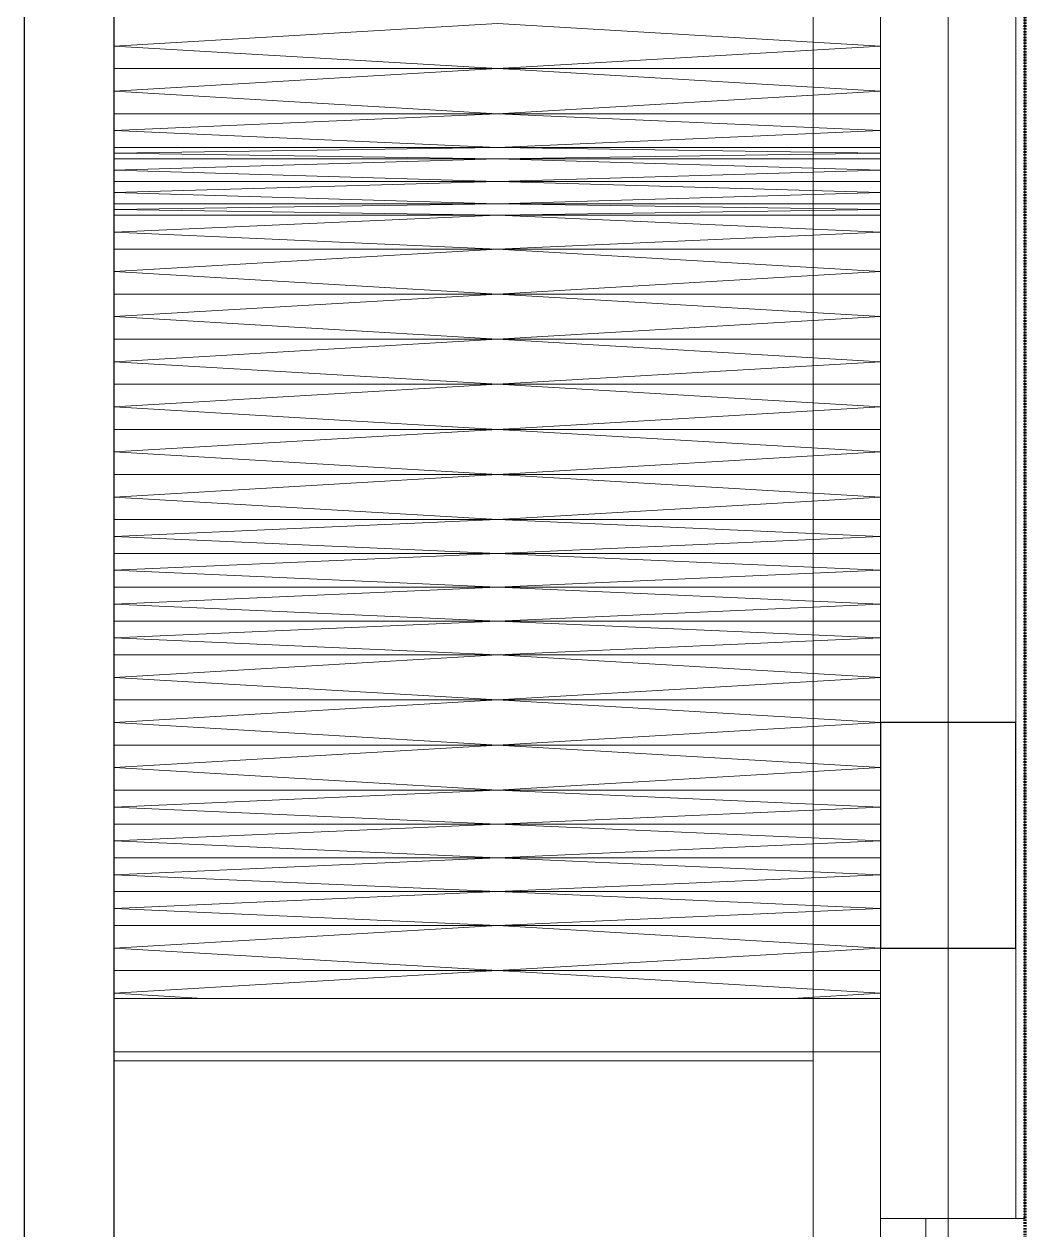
# Model space of a CAD drawing. Header units: millimetres. Extents: x -5300 to 98858, y -5196 to 93886.
# Drawn here: x -2050 to 170, y 15625 to 18299 of the extents above; entities that cross this region are included whole.
import ezdxf

# ---------------------------------------------------------------- set-up
doc = ezdxf.new("R2010")
doc.units = ezdxf.units.MM
doc.linetypes.add('Штрих', pattern=[6.35, 3.175, -3.175])
doc.linetypes.add('Штрих_2_', pattern=[6.35, 3.175, -3.175])
for name, color, linetype, lineweight, true_color in [('_Разделитель помещений_', 4, 'Штрих', 70, 0x00ffff), ('Двери', 7, 'Continuous', 18, 0x7f7f7f), ('Колонны', 7, 'Continuous', 18, 0x7f7f7f), ('Лестницы', 7, 'Continuous', 18, 0x7f7f7f), ('Перекрытия', 7, 'Continuous', 18, 0x7f7f7f), ('Стены', 7, 'Continuous', 18, 0x7f7f7f), ('Стены разрез', 7, 'Continuous', 50, 0x7f7f7f)]:
    doc.layers.add(name, color=color, linetype=linetype, lineweight=lineweight, true_color=true_color)
doc.layers.add('Генплан', color=7, linetype='Continuous', lineweight=9)

# ---------------------------------------------------------------- blocks, each defined once
blk = doc.blocks.new('ПЕР-002 - ПЕР-002-240075-Подвал')
at = {"layer": 'Перекрытия', "color": 254, "true_color": 0xd4d4d4}
for p, q in [((-150, 36630), (-150, -150)), ((-150, -150), (-150, 36630)), ((150, 36630), (150, 15650)), ((150, 15650), (150, 36630)), ((150, 15650), (-150, 15650)), ((-150, 15650), (-150, 13950)), ((-150, 13950), (-150, 15650)), ((-150, 15650), (150, 15650)), ((-150, 15650), (-150, 15650)), ((150, 15650), (150, 15650))]:
    blk.add_line(p, q, dxfattribs=at)
blk = doc.blocks.new('СТН-01 - СТН-01 2-240565-Подвал')
at = {"layer": 'Стены', "color": 254, "true_color": 0xd4d4d4}
blk.add_line((0, 0), (0, 89500), dxfattribs=at)
blk = doc.blocks.new('СТН-01 - СТН-01-240558-Подвал')
at = {"layer": 'Стены', "color": 254, "true_color": 0xd4d4d4}
for p, q in [((-300, 43500), (-300, 13800)), ((-300, 43500), (-300, 15600)), ((-300, 13800), (-300, 43500)), ((-150, 43500), (-150, 13800)), ((-150, 13800), (-150, 43500)), ((-150, 15600), (-150, 43500)), ((150, 42930), (150, 15650)), ((170, 42930), (170, 15650)), ((150, 15650), (150, 36650)), ((150, 36650), (150, 15650)), ((170, 36650), (170, 15650)), ((170, 36650), (170, 15650)), ((-150, 22750), (-150, 16750)), ((-150, 22750), (-150, 16750)), ((-150, 16750), (-150, 22750)), ((150, 16750), (150, 22750)), ((150, 16750), (150, 22750)), ((150, 22750), (150, 16750)), ((-150, 16750), (150, 16750)), ((-150, 16750), (-150, 16750)), ((-150, 16750), (150, 16750)), ((-150, 16750), (-150, 16750)), ((150, 16750), (-150, 16750)), ((150, 16750), (150, 16750)), ((150, 16750), (150, 16750)), ((-150, 15650), (-150, 16250)), ((-150, 16250), (150, 16250)), ((150, 16250), (-150, 16250)), ((-150, 16250), (-150, 16250)), ((150, 16250), (-150, 16250)), ((-150, 16250), (-150, 16250)), ((-150, 16250), (-150, 15650)), ((-150, 16250), (-150, 15650)), ((150, 16250), (150, 16250)), ((150, 16250), (150, 15650)), ((150, 16250), (150, 15650)), ((150, 16250), (150, 15650)), ((150, 16250), (150, 16250)), ((-150, 15650), (150, 15650)), ((-150, 15650), (-150, 15650)), ((-150, 15650), (150, 15650)), ((150, 15650), (-150, 15650)), ((-150, 15650), (-150, 15650)), ((-150, 15650), (150, 15650)), ((150, 15650), (-150, 15650)), ((-150, 15650), (-150, 15650)), ((-150, 15650), (-150, 15650)), ((150, 15650), (150, 15650)), ((150, 15650), (150, 15650)), ((150, 15650), (150, 15650)), ((150, 15650), (150, 15650)), ((150, 15650), (170, 15650)), ((150, 15650), (150, 15650)), ((150, 15650), (170, 15650)), ((170, 15650), (150, 15650)), ((150, 15650), (150, 15650)), ((170, 15650), (170, 15650)), ((170, 15650), (170, 15650))]:
    blk.add_line(p, q, dxfattribs=at)
blk = doc.blocks.new('СТН-01 - СТН-01-240562-Подвал')
for name in ['СТН-01 - СТН-01-240558-Подвал', 'СТН-01 - СТН-01 2-240565-Подвал']:
    blk.add_blockref(name, (0, 0))
blk = doc.blocks.new('Дн-9 22045 - Дн-9-240599-Подвал')
at = {"layer": 'Двери', "color": 254, "true_color": 0xd4d4d4}
for p, q in [((-150, 15502), (-150, 15650)), ((-150, 15650), (-50, 15650)), ((-150, 15650), (-150, 15490)), ((-150, 15650), (-150, 15650)), ((-150, 15650), (-150, 15502)), ((-150, 15650), (-150, 15650)), ((-50, 15650), (-150, 15650)), ((-50, 15650), (-150, 15650)), ((-50, 15650), (-50, 15490)), ((-50, 15490), (-50, 15650)), ((-50, 15650), (-50, 15650)), ((-50, 15490), (-50, 15650)), ((-50, 15650), (-50, 15650))]:
    blk.add_line(p, q, dxfattribs=at)
blk = doc.blocks.new('Дн-9 22045 - Дн-9 22045-240603-Подвал')
blk.add_blockref('Дн-9 22045 - Дн-9-240599-Подвал', (0, 0))
blk = doc.blocks.new('ЛК1-Лм1 217516 - ЛК1-Лм1-248803-Подвал')
at = {"layer": 'Лестницы', "color": 254, "true_color": 0xd4d4d4}
for p, q in [((-1850, 18100), (-1850, 18400)), ((-1850, 18400), (-1850, 18100)), ((-150, 18100), (-150, 18400)), ((-150, 18100), (-150, 18400)), ((-1850, 18300), (-1850, 18250)), ((-1000, 18300), (-1850, 18250)), ((-1850, 18250), (-1850, 18300)), ((-1850, 18250), (-1000, 18300)), ((-150, 18250), (-1000, 18300)), ((-1000, 18300), (-150, 18250)), ((-150, 18300), (-150, 18250)), ((-150, 18300), (-150, 18250)), ((-1850, 18250), (-1850, 18200)), ((-1850, 18250), (-1000, 18200)), ((-1850, 18200), (-1850, 18250)), ((-1000, 18200), (-1850, 18250)), ((-1000, 18200), (-150, 18250)), ((-150, 18250), (-1000, 18200)), ((-150, 18250), (-150, 18200)), ((-150, 18250), (-150, 18200)), ((-1850, 18200), (-1850, 18150)), ((-1000, 18200), (-1850, 18200)), ((-1850, 18200), (-1000, 18200)), ((-1000, 18200), (-1850, 18150)), ((-1850, 18150), (-1850, 18200)), ((-1850, 18150), (-1000, 18200)), ((-150, 18150), (-1000, 18200)), ((-1000, 18200), (-150, 18200)), ((-150, 18200), (-1000, 18200)), ((-1000, 18200), (-150, 18150)), ((-150, 18200), (-150, 18150)), ((-150, 18200), (-150, 18150)), ((-1850, 18150), (-1850, 18100)), ((-1850, 18150), (-1000, 18100)), ((-1850, 18100), (-1850, 18150)), ((-1000, 18100), (-1850, 18150)), ((-1000, 18100), (-150, 18150)), ((-150, 18150), (-1000, 18100)), ((-150, 18150), (-150, 18100)), ((-150, 18150), (-150, 18100)), ((-1850, 18100), (-1850, 18062.5)), ((-1850, 17800), (-1850, 18100)), ((-1850, 18100), (-1850, 18100)), ((-1000, 18100), (-1850, 18100)), ((-1850, 18100), (-1000, 18100)), ((-1000, 18100), (-1850, 18062.5)), ((-1850, 18062.5), (-1850, 18100)), ((-1850, 18100), (-1850, 17800)), ((-150, 18100), (-1850, 18100)), ((-150, 18100), (-1850, 18100)), ((-1850, 18100), (-1850, 18100)), ((-1850, 18100), (-150, 18100)), ((-1850, 18100), (-150, 18100)), ((-1850, 18062.5), (-1000, 18100)), ((-150, 18062.5), (-1000, 18100)), ((-1000, 18100), (-150, 18100)), ((-150, 18100), (-1000, 18100)), ((-1000, 18100), (-150, 18062.5)), ((-150, 18100), (-150, 18062.5)), ((-150, 17800), (-150, 18100)), ((-150, 18100), (-150, 18100)), ((-150, 17800), (-150, 18100)), ((-150, 18100), (-150, 18100)), ((-150, 18100), (-150, 18062.5)), ((-1850, 18062.5), (-1850, 18025)), ((-1850, 18062.5), (-1000, 18025)), ((-1850, 18025), (-1850, 18062.5)), ((-1000, 18025), (-1850, 18062.5)), ((-1000, 18025), (-150, 18062.5)), ((-150, 18062.5), (-1000, 18025)), ((-150, 18062.5), (-150, 18025)), ((-150, 18062.5), (-150, 18025)), ((-1850, 18025), (-1850, 18012.5)), ((-1000, 18025), (-1850, 18025)), ((-1850, 18025), (-1000, 18025)), ((-1000, 18025), (-1850, 18012.5)), ((-1850, 18012.5), (-1850, 18025)), ((-1850, 18012.5), (-1000, 18025)), ((-150, 18012.5), (-1000, 18025)), ((-1000, 18025), (-150, 18025)), ((-150, 18025), (-1000, 18025)), ((-1000, 18025), (-150, 18012.5)), ((-150, 18025), (-150, 18012.5)), ((-150, 18025), (-150, 18012.5)), ((-1850, 18012.5), (-1850, 18000)), ((-1850, 18012.5), (-1000, 18000)), ((-1850, 18000), (-1850, 18012.5)), ((-1000, 18000), (-1850, 18012.5)), ((-1850, 18000), (-1850, 17975)), ((-1000, 18000), (-1850, 18000)), ((-1850, 18000), (-1000, 18000)), ((-1000, 18000), (-1850, 17975)), ((-1850, 17975), (-1850, 18000)), ((-1850, 17975), (-1000, 18000)), ((-1000, 18000), (-150, 18012.5)), ((-150, 18012.5), (-1000, 18000)), ((-150, 17975), (-1000, 18000)), ((-1000, 18000), (-150, 18000)), ((-150, 18000), (-1000, 18000)), ((-1000, 18000), (-150, 17975)), ((-150, 18012.5), (-150, 18000)), ((-150, 18012.5), (-150, 18000)), ((-150, 18000), (-150, 17975)), ((-150, 18000), (-150, 17975)), ((-1850, 17975), (-1850, 17950)), ((-1850, 17975), (-1000, 17950)), ((-1850, 17950), (-1850, 17975)), ((-1000, 17950), (-1850, 17975)), ((-1000, 17950), (-150, 17975)), ((-150, 17975), (-1000, 17950)), ((-150, 17975), (-150, 17950)), ((-150, 17975), (-150, 17950)), ((-1850, 17950), (-1850, 17925)), ((-1000, 17950), (-1850, 17950)), ((-1850, 17950), (-1000, 17950)), ((-1000, 17950), (-1850, 17925)), ((-1850, 17925), (-1850, 17950)), ((-1850, 17925), (-1000, 17950)), ((-150, 17925), (-1000, 17950)), ((-1000, 17950), (-150, 17950)), ((-150, 17950), (-1000, 17950)), ((-1000, 17950), (-150, 17925)), ((-150, 17950), (-150, 17925)), ((-150, 17950), (-150, 17925)), ((-1850, 17925), (-1850, 17900)), ((-1850, 17925), (-1000, 17900)), ((-1850, 17900), (-1850, 17925)), ((-1000, 17900), (-1850, 17925)), ((-1000, 17900), (-150, 17925)), ((-150, 17925), (-1000, 17900)), ((-150, 17925), (-150, 17900)), ((-150, 17925), (-150, 17900)), ((-1850, 17900), (-1850, 17887.5)), ((-1000, 17900), (-1850, 17900)), ((-1850, 17900), (-1000, 17900)), ((-1000, 17900), (-1850, 17887.5)), ((-1850, 17887.5), (-1850, 17900)), ((-1850, 17887.5), (-1000, 17900)), ((-1850, 17887.5), (-1850, 17875)), ((-1850, 17887.5), (-1000, 17875)), ((-1850, 17875), (-1850, 17887.5)), ((-1000, 17875), (-1850, 17887.5)), ((-150, 17887.5), (-1000, 17900)), ((-1000, 17900), (-150, 17900)), ((-150, 17900), (-1000, 17900)), ((-1000, 17900), (-150, 17887.5)), ((-1000, 17875), (-150, 17887.5)), ((-150, 17887.5), (-1000, 17875)), ((-150, 17900), (-150, 17887.5)), ((-150, 17900), (-150, 17887.5)), ((-150, 17887.5), (-150, 17875)), ((-150, 17887.5), (-150, 17875)), ((-1850, 17875), (-1850, 17837.5)), ((-1000, 17875), (-1850, 17875)), ((-1850, 17875), (-1000, 17875)), ((-1000, 17875), (-1850, 17837.5)), ((-1850, 17837.5), (-1850, 17875)), ((-1850, 17837.5), (-1000, 17875)), ((-150, 17837.5), (-1000, 17875)), ((-1000, 17875), (-150, 17875)), ((-150, 17875), (-1000, 17875)), ((-1000, 17875), (-150, 17837.5)), ((-150, 17875), (-150, 17837.5)), ((-150, 17875), (-150, 17837.5)), ((-1850, 17837.5), (-1850, 17800)), ((-1850, 17837.5), (-1000, 17800)), ((-1850, 17800), (-1850, 17837.5)), ((-1000, 17800), (-1850, 17837.5)), ((-1000, 17800), (-150, 17837.5)), ((-150, 17837.5), (-1000, 17800)), ((-150, 17837.5), (-150, 17800)), ((-150, 17837.5), (-150, 17800)), ((-1850, 17800), (-1850, 17750)), ((-1850, 17500), (-1850, 17800)), ((-1850, 17800), (-1850, 17800)), ((-1000, 17800), (-1850, 17800)), ((-1850, 17800), (-1000, 17800)), ((-1000, 17800), (-1850, 17750)), ((-1850, 17750), (-1850, 17800)), ((-1850, 17800), (-1850, 17500)), ((-150, 17800), (-1850, 17800)), ((-150, 17800), (-1850, 17800)), ((-1850, 17800), (-1850, 17800)), ((-1850, 17800), (-150, 17800)), ((-1850, 17800), (-150, 17800)), ((-1850, 17750), (-1000, 17800)), ((-150, 17750), (-1000, 17800)), ((-1000, 17800), (-150, 17800)), ((-150, 17800), (-1000, 17800)), ((-1000, 17800), (-150, 17750)), ((-150, 17800), (-150, 17750)), ((-150, 17500), (-150, 17800)), ((-150, 17800), (-150, 17800)), ((-150, 17500), (-150, 17800)), ((-150, 17800), (-150, 17800)), ((-150, 17800), (-150, 17750)), ((-1850, 17750), (-1850, 17700)), ((-1850, 17750), (-1000, 17700)), ((-1850, 17700), (-1850, 17750)), ((-1000, 17700), (-1850, 17750)), ((-1000, 17700), (-150, 17750)), ((-150, 17750), (-1000, 17700)), ((-150, 17750), (-150, 17700)), ((-150, 17750), (-150, 17700)), ((-1850, 17700), (-1850, 17650)), ((-1000, 17700), (-1850, 17700)), ((-1850, 17700), (-1000, 17700)), ((-1000, 17700), (-1850, 17650)), ((-1850, 17650), (-1850, 17700)), ((-1850, 17650), (-1000, 17700)), ((-150, 17650), (-1000, 17700)), ((-1000, 17700), (-150, 17700)), ((-150, 17700), (-1000, 17700)), ((-1000, 17700), (-150, 17650)), ((-150, 17700), (-150, 17650)), ((-150, 17700), (-150, 17650)), ((-1850, 17650), (-1850, 17600)), ((-1850, 17650), (-1000, 17600)), ((-1850, 17600), (-1850, 17650)), ((-1000, 17600), (-1850, 17650)), ((-1000, 17600), (-150, 17650)), ((-150, 17650), (-1000, 17600)), ((-150, 17650), (-150, 17600)), ((-150, 17650), (-150, 17600)), ((-1850, 17600), (-1850, 17550)), ((-1000, 17600), (-1850, 17600)), ((-1850, 17600), (-1000, 17600)), ((-1000, 17600), (-1850, 17550)), ((-1850, 17550), (-1850, 17600)), ((-1850, 17550), (-1000, 17600)), ((-150, 17550), (-1000, 17600)), ((-1000, 17600), (-150, 17600)), ((-150, 17600), (-1000, 17600)), ((-1000, 17600), (-150, 17550)), ((-150, 17600), (-150, 17550)), ((-150, 17600), (-150, 17550)), ((-1850, 17550), (-1850, 17500)), ((-1850, 17550), (-1000, 17500)), ((-1850, 17500), (-1850, 17550)), ((-1000, 17500), (-1850, 17550)), ((-1000, 17500), (-150, 17550)), ((-150, 17550), (-1000, 17500)), ((-150, 17550), (-150, 17500)), ((-150, 17550), (-150, 17500)), ((-1850, 17500), (-1850, 17450)), ((-1850, 17200), (-1850, 17500)), ((-1850, 17500), (-1850, 17500)), ((-1000, 17500), (-1850, 17500)), ((-1850, 17500), (-1000, 17500)), ((-1000, 17500), (-1850, 17450)), ((-1850, 17450), (-1850, 17500)), ((-1850, 17500), (-1850, 17200)), ((-150, 17500), (-1850, 17500)), ((-150, 17500), (-1850, 17500)), ((-1850, 17500), (-1850, 17500)), ((-1850, 17500), (-150, 17500)), ((-1850, 17500), (-150, 17500)), ((-1850, 17450), (-1000, 17500)), ((-150, 17450), (-1000, 17500)), ((-1000, 17500), (-150, 17500)), ((-150, 17500), (-1000, 17500)), ((-1000, 17500), (-150, 17450)), ((-150, 17500), (-150, 17450)), ((-150, 17200), (-150, 17500)), ((-150, 17500), (-150, 17500)), ((-150, 17200), (-150, 17500)), ((-150, 17500), (-150, 17500)), ((-150, 17500), (-150, 17450)), ((-1850, 17450), (-1850, 17400)), ((-1850, 17450), (-1000, 17400)), ((-1850, 17400), (-1850, 17450)), ((-1000, 17400), (-1850, 17450)), ((-1000, 17400), (-150, 17450)), ((-150, 17450), (-1000, 17400)), ((-150, 17450), (-150, 17400)), ((-150, 17450), (-150, 17400)), ((-1850, 17400), (-1850, 17350)), ((-1000, 17400), (-1850, 17400)), ((-1850, 17400), (-1000, 17400)), ((-1000, 17400), (-1850, 17350)), ((-1850, 17350), (-1850, 17400)), ((-1850, 17350), (-1000, 17400)), ((-150, 17350), (-1000, 17400)), ((-1000, 17400), (-150, 17400)), ((-150, 17400), (-1000, 17400)), ((-1000, 17400), (-150, 17350)), ((-150, 17400), (-150, 17350)), ((-150, 17400), (-150, 17350)), ((-1850, 17350), (-1850, 17300)), ((-1850, 17350), (-1000, 17300)), ((-1850, 17300), (-1850, 17350)), ((-1000, 17300), (-1850, 17350)), ((-1000, 17300), (-150, 17350)), ((-150, 17350), (-1000, 17300)), ((-150, 17350), (-150, 17300)), ((-150, 17350), (-150, 17300)), ((-1850, 17300), (-1850, 17250)), ((-1000, 17300), (-1850, 17300)), ((-1850, 17300), (-1000, 17300)), ((-1000, 17300), (-1850, 17250)), ((-1850, 17250), (-1850, 17300)), ((-1850, 17250), (-1000, 17300)), ((-150, 17250), (-1000, 17300)), ((-1000, 17300), (-150, 17300)), ((-150, 17300), (-1000, 17300)), ((-1000, 17300), (-150, 17250)), ((-150, 17300), (-150, 17250)), ((-150, 17300), (-150, 17250)), ((-1850, 17250), (-1850, 17200)), ((-1850, 17250), (-1000, 17200)), ((-1850, 17200), (-1850, 17250)), ((-1000, 17200), (-1850, 17250)), ((-1000, 17200), (-150, 17250)), ((-150, 17250), (-1000, 17200)), ((-150, 17250), (-150, 17200)), ((-150, 17250), (-150, 17200)), ((-1850, 17200), (-1850, 17162.5)), ((-1850, 16900), (-1850, 17200)), ((-1850, 17200), (-1850, 17200)), ((-1000, 17200), (-1850, 17200)), ((-1850, 17200), (-1000, 17200)), ((-1000, 17200), (-1850, 17162.5)), ((-1850, 17162.5), (-1850, 17200)), ((-1850, 17200), (-1850, 16900)), ((-150, 17200), (-1850, 17200)), ((-150, 17200), (-1850, 17200)), ((-1850, 17200), (-1850, 17200)), ((-1850, 17200), (-150, 17200)), ((-1850, 17200), (-150, 17200)), ((-1850, 17162.5), (-1000, 17200)), ((-150, 17162.5), (-1000, 17200)), ((-1000, 17200), (-150, 17200)), ((-150, 17200), (-1000, 17200)), ((-1000, 17200), (-150, 17162.5)), ((-150, 17200), (-150, 17162.5)), ((-150, 16900), (-150, 17200)), ((-150, 17200), (-150, 17200)), ((-150, 16900), (-150, 17200)), ((-150, 17200), (-150, 17200)), ((-150, 17200), (-150, 17162.5)), ((-1850, 17162.5), (-1850, 17125)), ((-1850, 17162.5), (-1000, 17125)), ((-1850, 17125), (-1850, 17162.5)), ((-1000, 17125), (-1850, 17162.5)), ((-1000, 17125), (-150, 17162.5)), ((-150, 17162.5), (-1000, 17125)), ((-150, 17162.5), (-150, 17125)), ((-150, 17162.5), (-150, 17125)), ((-1850, 17125), (-1850, 17087.5)), ((-1000, 17125), (-1850, 17125)), ((-1850, 17125), (-1000, 17125)), ((-1000, 17125), (-1850, 17087.5)), ((-1850, 17087.5), (-1850, 17125)), ((-1850, 17087.5), (-1000, 17125)), ((-150, 17087.5), (-1000, 17125)), ((-1000, 17125), (-150, 17125)), ((-150, 17125), (-1000, 17125)), ((-1000, 17125), (-150, 17087.5)), ((-150, 17125), (-150, 17087.5)), ((-150, 17125), (-150, 17087.5)), ((-1850, 17087.5), (-1850, 17050)), ((-1850, 17087.5), (-1000, 17050)), ((-1850, 17050), (-1850, 17087.5)), ((-1000, 17050), (-1850, 17087.5)), ((-1000, 17050), (-150, 17087.5)), ((-150, 17087.5), (-1000, 17050)), ((-150, 17087.5), (-150, 17050)), ((-150, 17087.5), (-150, 17050)), ((-1850, 17050), (-1850, 17012.5)), ((-1000, 17050), (-1850, 17050)), ((-1850, 17050), (-1000, 17050)), ((-1000, 17050), (-1850, 17012.5)), ((-1850, 17012.5), (-1850, 17050)), ((-1850, 17012.5), (-1000, 17050)), ((-150, 17012.5), (-1000, 17050)), ((-1000, 17050), (-150, 17050)), ((-150, 17050), (-1000, 17050)), ((-1000, 17050), (-150, 17012.5)), ((-150, 17050), (-150, 17012.5)), ((-150, 17050), (-150, 17012.5)), ((-1850, 17012.5), (-1850, 16975)), ((-1850, 17012.5), (-1000, 16975)), ((-1850, 16975), (-1850, 17012.5)), ((-1000, 16975), (-1850, 17012.5)), ((-1000, 16975), (-150, 17012.5)), ((-150, 17012.5), (-1000, 16975)), ((-150, 17012.5), (-150, 16975)), ((-150, 17012.5), (-150, 16975)), ((-1850, 16975), (-1850, 16937.5)), ((-1000, 16975), (-1850, 16975)), ((-1850, 16975), (-1000, 16975)), ((-1000, 16975), (-1850, 16937.5)), ((-1850, 16937.5), (-1850, 16975)), ((-1850, 16937.5), (-1000, 16975)), ((-150, 16937.5), (-1000, 16975)), ((-1000, 16975), (-150, 16975)), ((-150, 16975), (-1000, 16975)), ((-1000, 16975), (-150, 16937.5)), ((-150, 16975), (-150, 16937.5)), ((-150, 16975), (-150, 16937.5)), ((-1850, 16937.5), (-1850, 16900)), ((-1850, 16937.5), (-1000, 16900)), ((-1850, 16900), (-1850, 16937.5)), ((-1000, 16900), (-1850, 16937.5)), ((-1000, 16900), (-150, 16937.5)), ((-150, 16937.5), (-1000, 16900)), ((-150, 16937.5), (-150, 16900)), ((-150, 16937.5), (-150, 16900)), ((-1850, 16900), (-1850, 16850)), ((-1850, 16600), (-1850, 16900)), ((-1850, 16900), (-1850, 16900)), ((-1000, 16900), (-1850, 16900)), ((-1850, 16900), (-1000, 16900)), ((-1000, 16900), (-1850, 16850)), ((-1850, 16850), (-1850, 16900)), ((-1850, 16900), (-1850, 16600)), ((-150, 16900), (-1850, 16900)), ((-150, 16900), (-1850, 16900)), ((-1850, 16900), (-1850, 16900)), ((-1850, 16900), (-150, 16900)), ((-1850, 16900), (-150, 16900)), ((-1850, 16850), (-1000, 16900)), ((-150, 16850), (-1000, 16900)), ((-1000, 16900), (-150, 16900)), ((-150, 16900), (-1000, 16900)), ((-1000, 16900), (-150, 16850)), ((-150, 16900), (-150, 16850)), ((-150, 16600), (-150, 16900)), ((-150, 16900), (-150, 16900)), ((-150, 16600), (-150, 16900)), ((-150, 16900), (-150, 16900)), ((-150, 16900), (-150, 16850)), ((-1850, 16850), (-1850, 16800)), ((-1850, 16850), (-1000, 16800)), ((-1850, 16800), (-1850, 16850)), ((-1000, 16800), (-1850, 16850)), ((-1000, 16800), (-150, 16850)), ((-150, 16850), (-1000, 16800)), ((-150, 16850), (-150, 16800)), ((-150, 16850), (-150, 16800)), ((-1850, 16800), (-1850, 16750)), ((-1000, 16800), (-1850, 16800)), ((-1850, 16800), (-1000, 16800)), ((-1000, 16800), (-1850, 16750)), ((-1850, 16750), (-1850, 16800)), ((-1850, 16750), (-1000, 16800)), ((-150, 16750), (-1000, 16800)), ((-1000, 16800), (-150, 16800)), ((-150, 16800), (-1000, 16800)), ((-1000, 16800), (-150, 16750)), ((-150, 16800), (-150, 16750)), ((-150, 16800), (-150, 16750)), ((-1850, 16750), (-1850, 16700)), ((-1850, 16750), (-1000, 16700)), ((-1850, 16700), (-1850, 16750)), ((-1000, 16700), (-1850, 16750)), ((-1000, 16700), (-150, 16750)), ((-150, 16750), (-1000, 16700)), ((-150, 16750), (-150, 16700)), ((-150, 16750), (-150, 16700)), ((-1850, 16700), (-1850, 16650)), ((-1000, 16700), (-1850, 16700)), ((-1850, 16700), (-1000, 16700)), ((-1000, 16700), (-1850, 16650)), ((-1850, 16650), (-1850, 16700)), ((-1850, 16650), (-1000, 16700)), ((-150, 16650), (-1000, 16700)), ((-1000, 16700), (-150, 16700)), ((-150, 16700), (-1000, 16700)), ((-1000, 16700), (-150, 16650)), ((-150, 16700), (-150, 16650)), ((-150, 16700), (-150, 16650)), ((-1850, 16650), (-1850, 16600)), ((-1850, 16650), (-1000, 16600)), ((-1850, 16600), (-1850, 16650)), ((-1000, 16600), (-1850, 16650)), ((-1000, 16600), (-150, 16650)), ((-150, 16650), (-1000, 16600)), ((-150, 16650), (-150, 16600)), ((-150, 16650), (-150, 16600)), ((-1850, 16600), (-1850, 16562.5)), ((-1850, 16300), (-1850, 16600)), ((-1850, 16600), (-1850, 16600)), ((-1000, 16600), (-1850, 16600)), ((-1850, 16600), (-1000, 16600)), ((-1000, 16600), (-1850, 16562.5)), ((-1850, 16562.5), (-1850, 16600)), ((-1850, 16600), (-1850, 16300)), ((-150, 16600), (-1850, 16600)), ((-150, 16600), (-1850, 16600)), ((-1850, 16600), (-1850, 16600)), ((-1850, 16600), (-150, 16600)), ((-1850, 16600), (-150, 16600)), ((-1850, 16562.5), (-1000, 16600)), ((-150, 16562.5), (-1000, 16600)), ((-1000, 16600), (-150, 16600)), ((-150, 16600), (-1000, 16600)), ((-1000, 16600), (-150, 16562.5)), ((-150, 16600), (-150, 16562.5)), ((-150, 16300), (-150, 16600)), ((-150, 16600), (-150, 16600)), ((-150, 16300), (-150, 16600)), ((-150, 16600), (-150, 16600)), ((-150, 16600), (-150, 16562.5)), ((-1850, 16562.5), (-1850, 16525)), ((-1850, 16562.5), (-1000, 16525)), ((-1850, 16525), (-1850, 16562.5)), ((-1000, 16525), (-1850, 16562.5)), ((-1000, 16525), (-150, 16562.5)), ((-150, 16562.5), (-1000, 16525)), ((-150, 16562.5), (-150, 16525)), ((-150, 16562.5), (-150, 16525)), ((-1850, 16525), (-1850, 16487.5)), ((-1000, 16525), (-1850, 16525)), ((-1850, 16525), (-1000, 16525)), ((-1000, 16525), (-1850, 16487.5)), ((-1850, 16487.5), (-1850, 16525)), ((-1850, 16487.5), (-1000, 16525)), ((-150, 16487.5), (-1000, 16525)), ((-1000, 16525), (-150, 16525)), ((-150, 16525), (-1000, 16525)), ((-1000, 16525), (-150, 16487.5)), ((-150, 16525), (-150, 16487.5)), ((-150, 16525), (-150, 16487.5)), ((-1850, 16487.5), (-1850, 16450)), ((-1850, 16487.5), (-1000, 16450)), ((-1850, 16450), (-1850, 16487.5)), ((-1000, 16450), (-1850, 16487.5)), ((-1000, 16450), (-150, 16487.5)), ((-150, 16487.5), (-1000, 16450)), ((-150, 16487.5), (-150, 16450)), ((-150, 16487.5), (-150, 16450)), ((-1850, 16450), (-1850, 16412.5)), ((-1000, 16450), (-1850, 16450)), ((-1850, 16450), (-1000, 16450)), ((-1000, 16450), (-1850, 16412.5)), ((-1850, 16412.5), (-1850, 16450)), ((-1850, 16412.5), (-1000, 16450)), ((-150, 16412.5), (-1000, 16450)), ((-1000, 16450), (-150, 16450)), ((-150, 16450), (-1000, 16450)), ((-1000, 16450), (-150, 16412.5)), ((-150, 16450), (-150, 16412.5)), ((-150, 16450), (-150, 16412.5)), ((-1850, 16412.5), (-1850, 16375)), ((-1850, 16412.5), (-1000, 16375)), ((-1850, 16375), (-1850, 16412.5)), ((-1000, 16375), (-1850, 16412.5)), ((-1000, 16375), (-150, 16412.5)), ((-150, 16412.5), (-1000, 16375)), ((-150, 16412.5), (-150, 16375)), ((-150, 16412.5), (-150, 16375)), ((-1850, 16375), (-1850, 16337.5)), ((-1000, 16375), (-1850, 16375)), ((-1850, 16375), (-1000, 16375)), ((-1000, 16375), (-1850, 16337.5)), ((-1850, 16337.5), (-1850, 16375)), ((-1850, 16337.5), (-1000, 16375)), ((-150, 16337.5), (-1000, 16375)), ((-1000, 16375), (-150, 16375)), ((-150, 16375), (-1000, 16375)), ((-1000, 16375), (-150, 16337.5)), ((-150, 16375), (-150, 16337.5)), ((-150, 16375), (-150, 16337.5)), ((-1850, 16337.5), (-1850, 16300)), ((-1850, 16337.5), (-1000, 16300)), ((-1850, 16300), (-1850, 16337.5)), ((-1000, 16300), (-1850, 16337.5)), ((-1000, 16300), (-150, 16337.5)), ((-150, 16337.5), (-1000, 16300)), ((-150, 16337.5), (-150, 16300)), ((-150, 16337.5), (-150, 16300)), ((-1850, 16300), (-1850, 16020)), ((-150, 16300), (-1850, 16300)), ((-1850, 16300), (-1850, 16250)), ((-1850, 16020), (-1850, 16300)), ((-1850, 16300), (-1850, 16300)), ((-150, 16300), (-1850, 16300)), ((-1850, 16300), (-1850, 16300)), ((-1850, 16300), (-150, 16300)), ((-1000, 16300), (-1850, 16300)), ((-1850, 16300), (-1000, 16300)), ((-1000, 16300), (-1850, 16250)), ((-1850, 16250), (-1850, 16300)), ((-1850, 16300), (-150, 16300)), ((-1850, 16250), (-1000, 16300)), ((-150, 16250), (-1000, 16300)), ((-1000, 16300), (-150, 16300)), ((-150, 16300), (-1000, 16300)), ((-1000, 16300), (-150, 16250)), ((-150, 16020), (-150, 16300)), ((-150, 16300), (-150, 16250)), ((-150, 16020), (-150, 16300)), ((-150, 16300), (-150, 16300)), ((-150, 16300), (-150, 16300)), ((-150, 16300), (-150, 16250)), ((-1850, 16250), (-1850, 16200)), ((-1850, 16250), (-1000, 16200)), ((-1850, 16200), (-1850, 16250)), ((-1000, 16200), (-1850, 16250)), ((-1000, 16200), (-150, 16250)), ((-150, 16250), (-1000, 16200)), ((-150, 16250), (-150, 16200)), ((-150, 16250), (-150, 16200)), ((-1850, 16200), (-1850, 16150)), ((-1000, 16200), (-1850, 16200)), ((-1850, 16200), (-1000, 16200)), ((-1000, 16200), (-1850, 16150)), ((-1850, 16150), (-1850, 16200)), ((-1850, 16150), (-1000, 16200)), ((-150, 16150), (-1000, 16200)), ((-1000, 16200), (-150, 16200)), ((-150, 16200), (-1000, 16200)), ((-1000, 16200), (-150, 16150)), ((-150, 16200), (-150, 16150)), ((-150, 16200), (-150, 16150)), ((-1850, 16150), (-1850, 16138.4)), ((-1850, 16138.4), (-1850, 16150)), ((-1850, 16150), (-1653.5, 16138.4)), ((-1653.5, 16138.4), (-1850, 16150)), ((-346.5, 16138.4), (-150, 16150)), ((-150, 16150), (-346.5, 16138.4)), ((-150, 16150), (-150, 16138.4)), ((-150, 16150), (-150, 16138.4)), ((-1850, 16138.4), (-1850, 16020)), ((-1653.5, 16138.4), (-1850, 16138.4)), ((-1850, 16020), (-1850, 16138.4)), ((-1850, 16138.4), (-1653.5, 16138.4)), ((-1653.5, 16138.4), (-346.5, 16138.4)), ((-346.5, 16138.4), (-1653.5, 16138.4)), ((-346.5, 16138.4), (-150, 16138.4)), ((-150, 16138.4), (-346.5, 16138.4)), ((-150, 16138.4), (-150, 16020)), ((-150, 16138.4), (-150, 16020)), ((-1850, 16020), (-150, 16020)), ((-1850, 16020), (-1850, 16020)), ((-1850, 16020), (-150, 16020)), ((-150, 16020), (-1850, 16020)), ((-1850, 16020), (-1850, 16020)), ((-150, 16020), (-1850, 16020)), ((-150, 16020), (-150, 16020)), ((-150, 16020), (-150, 16020))]:
    blk.add_line(p, q, dxfattribs=at)
blk = doc.blocks.new('ЛК1-Лм1 217516 - ЛК1-Лм1 217516-248807-Подвал')
blk.add_blockref('ЛК1-Лм1 217516 - ЛК1-Лм1-248803-Подвал', (0, 0))
blk = doc.blocks.new('СТН-02 217828 - СТН-02 2-248835-Подвал')
at = {"layer": 'Стены', "color": 254, "true_color": 0xd4d4d4}
blk.add_line((-1850, 13800), (-1850, 20800), dxfattribs=at)
blk = doc.blocks.new('СТН-02 217828 - СТН-02 217828-248832-Подвал')
at = {"layer": 'Стены разрез', "color": 254, "lineweight": 25, "true_color": 0xd4d4d4}
for p, q in [((-2050, 20800), (-2050, 13800)), ((-1850, 13800), (-1850, 20800))]:
    blk.add_line(p, q, dxfattribs=at)
blk.add_blockref('СТН-02 217828 - СТН-02 2-248835-Подвал', (0, 0))
blk = doc.blocks.new('Местность - Местность-379060-Подвал')
at = {"layer": 'Генплан', "color": 253, "true_color": 0xaaaaaa}
for p, q in [((-2050, 13600), (-2050, 20800)), ((-2050, 20800), (-2050, 13600)), ((-2050, 13600), (-2050, 20800)), ((-2050, 20800), (-2050, 13600))]:
    blk.add_line(p, q, dxfattribs=at)
blk = doc.blocks.new('Местность - Местность-379064-Подвал')
blk.add_blockref('Местность - Местность-379060-Подвал', (0, 0))
blk = doc.blocks.new('КОЛ-001 300х500 300 x 500 7097 - КОЛ-001 300х500 300 x 500 7097-384270-Подвал')
at = {"layer": 'Колонны', "color": 254, "lineweight": 25, "true_color": 0xd4d4d4}
for p, q in [((150, 250), (-150, 250)), ((-150, 250), (-150, -250)), ((150, -250), (150, 250)), ((-150, -250), (150, -250))]:
    blk.add_line(p, q, dxfattribs=at)
at = {"layer": 'Колонны', "color": 254, "true_color": 0xd4d4d4}
for p, q in [((-150, 250), (-150, 250)), ((150, 250), (150, 250)), ((-150, -250), (-150, -250)), ((150, -250), (150, -250))]:
    blk.add_line(p, q, dxfattribs=at)

msp = doc.modelspace()

# ---------------------------------------------------------------- linework, layer by layer
at = {"layer": '_Разделитель помещений_', "color": 131, "linetype": 'Штрих_2_', "true_color": 0xaaffff}
msp.add_line((170, 42915), (170, 13510), dxfattribs=at)
at = {"layer": 'Перекрытия', "color": 254, "true_color": 0xd4d4d4}
for p, q in [((-1850, 13800), (-1850, 16000)), ((-1850, 16000), (-300, 16000)), ((-300, 16000), (-1850, 16000)), ((-1850, 16000), (-1850, 13800)), ((-300, 16000), (-300, 13800)), ((-300, 13800), (-300, 16000))]:
    msp.add_line(p, q, dxfattribs=at)

# ---------------------------------------------------------------- block references
at = {"layer": 'Генплан', "color": 253, "true_color": 0xaaaaaa}
msp.add_blockref('Местность - Местность-379064-Подвал', (0, 0), dxfattribs=at)
at = {"layer": 'Двери', "color": 254, "true_color": 0xd4d4d4}
msp.add_blockref('Дн-9 22045 - Дн-9 22045-240603-Подвал', (0, 0), dxfattribs=at)
at = {"layer": 'Колонны', "color": 254, "true_color": 0xd4d4d4}
msp.add_blockref('КОЛ-001 300х500 300 x 500 7097 - КОЛ-001 300х500 300 x 500 7097-384270-Подвал', (0, 16500), dxfattribs=at)
at = {"layer": 'Лестницы', "color": 254, "true_color": 0xd4d4d4}
msp.add_blockref('ЛК1-Лм1 217516 - ЛК1-Лм1 217516-248807-Подвал', (0, 0), dxfattribs=at)
at = {"layer": 'Перекрытия', "color": 254, "true_color": 0xd4d4d4}
msp.add_blockref('ПЕР-002 - ПЕР-002-240075-Подвал', (0, 0), dxfattribs=at)
at = {"layer": 'Стены', "color": 254, "true_color": 0xd4d4d4}
for name in ['СТН-01 - СТН-01-240562-Подвал', 'СТН-02 217828 - СТН-02 217828-248832-Подвал']:
    msp.add_blockref(name, (0, 0), dxfattribs=at)

doc.saveas('drawing.dxf')
